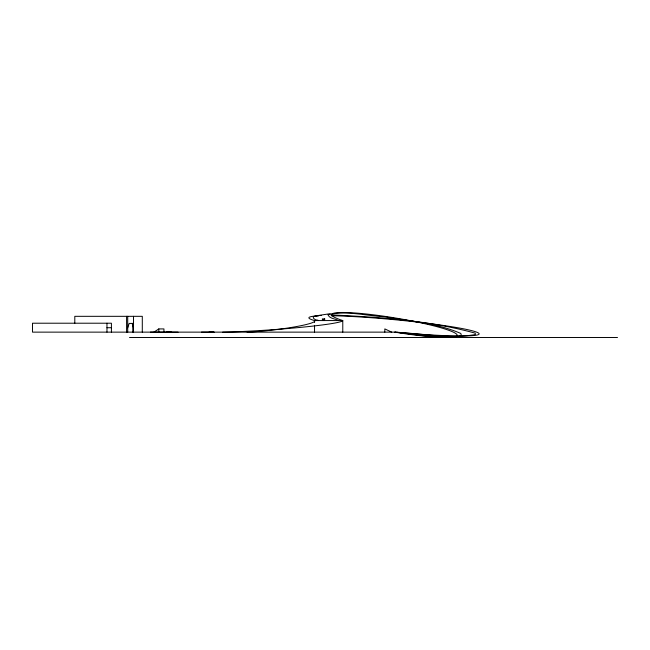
<?xml version="1.0" encoding="UTF-8"?>
<svg xmlns="http://www.w3.org/2000/svg" width="650" height="650" viewBox="0 0 650 650"><rect width="100%" height="100%" fill="white"/><g stroke="black" fill="none" stroke-linecap="round" stroke-linejoin="round"><path stroke-width="0.97" d="M127.717 327.771L129.179 323.416L132.104 323.416L133.518 327.771M153.928 332.15L158.795 328.924L163.938 328.924L163.938 332.15M397.118 332.337L422.898 335.676L445.851 337.179L459.331 336.375L461.281 335.164L460.817 333.45C436.881 323.099 410.183 321.295 384.686 316.818C366.039 315.811 346.247 310.286 327.933 314.803C329.591 318.801 335.278 318.598 338.52 320.564M330.192 313.682L315.949 315.851C310.651 316.168 314.08 320.287 317.907 320.182L317.907 320.564M315.949 315.851L321.327 315.364M208.959 332.174L214.167 332.158L201.451 332.134M106.966 327.722L111.418 327.722M150.418 332.134L171.665 332.166M129.504 337.488L617.5 337.488M166.359 332.158L178.084 332.174M332.816 314.966C380.559 317.273 429.065 320.507 475.272 333.158L475.272 334.588C448.736 339.105 421.411 333.507 394.737 332.134L32.5 332.134L32.5 323.213L111.418 323.213L111.418 332.134M391.698 332.134L384.816 328.908L384.816 332.134M342.777 332.134L342.777 320.564A63.627 7.028 9.4 0 1 382.752 316.054A63.627 7.028 9.4 0 1 455.374 336.611M314.535 322.489L314.535 320.564A85.621 6.175 5.4 0 1 318.516 315.859M314.535 325.382L314.535 332.134M158.795 328.924L158.795 332.15M142.293 332.134L142.293 316.322L74.799 316.322L74.799 323.237M133.518 316.322L133.518 332.134M132.787 323.237L132.787 332.134M127.717 316.322L127.717 332.134M126.588 316.322L126.588 332.134M106.966 323.213L106.966 332.134M247.13 332.174A43.249 4.266 -6.5 0 0 293.516 327.088A43.249 4.266 -6.5 0 0 314.535 320.564L342.777 320.564A74.051 4.412 -3.9 0 1 300.235 327.405A74.051 4.412 -3.9 0 1 222.641 332.174M452.887 337.106A63.627 7.028 9.4 0 1 394.737 332.134A85.621 6.175 5.4 0 0 471.997 330.712A85.621 6.175 5.4 0 0 331.167 315.738M324.691 318.874L322.359 318.874L322.359 319.662L324.691 319.662L324.691 318.874"/></g></svg>
